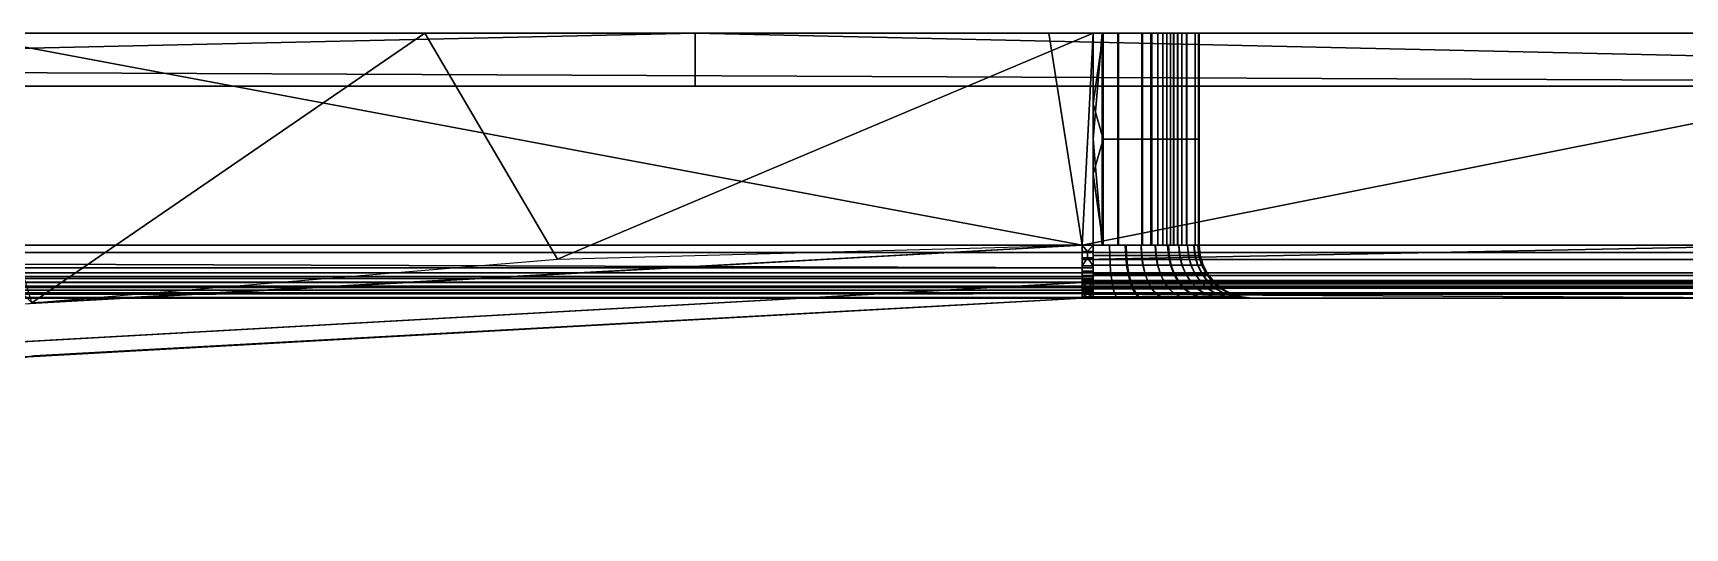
# Model space of a CAD drawing. Extents: x -114 to 116, y -24 to 0.
# Drawn here: x 85.08 to 100.65, y -4.67 to 0 of the extents above; entities that cross this region are included whole.
import ezdxf

# ---------------------------------------------------------------- set-up
doc = ezdxf.new("R2010")
doc.units = 0
doc.header["$MEASUREMENT"] = 0
doc.layers.add('IGES LEVEL 0', color=253, linetype='CONTINUOUS')

msp = doc.modelspace()

# ---------------------------------------------------------------- linework, layer by layer
at = {"layer": 'IGES LEVEL 0'}
for points in [[(69.152, -0.5, -11.19), (69.152, -0.5, -11.19), (69.064, 0, -11.278), (91.322, 0, -11.278)], [(91.322, 0, -11.278), (91.322, 0, -11.278), (91.322, -0.5, -11.19), (69.152, -0.5, -11.19)], [(85.065, -2.544, -0.403), (85.065, -2.544, -0.403), (88.773, 0, -0.403), (82.474, 0, -0.403)], [(88.773, 0, -0.403), (88.773, 0, -0.403), (85.065, -2.544, -0.403), (90.022, -2.135, -0.403)], [(90.022, -2.135, -0.403), (90.022, -2.135, -0.403), (95.072, 0, -0.403), (88.773, 0, -0.403)], [(113.491, -0.5, -11.19), (113.491, -0.5, -11.19), (91.322, 0, -11.278), (113.579, 0, -11.278)], [(91.322, 0, -11.278), (91.322, 0, -11.278), (113.491, -0.5, -11.19), (91.322, -0.5, -11.19)], [(-113.228, -2, 14.722), (-113.228, 0, 14.722), (115.372, 0, 14.722), (115.372, -2, 14.722)], [(-92.928, 0, 1.847), (95.072, 0, 1.847), (95.072, -2, 1.847), (-92.928, -2, 1.847)], [(1.072, 0, 4.222), (1.072, 0, 4.222), (113.491, -0.5, 4.31), (1.072, -0.5, 4.31)], [(1.072, 0, 4.222), (1.072, 0, 4.222), (113.579, 0, 4.222), (113.491, -0.5, 4.31)], [(113.491, -0.5, 12.634), (113.491, -0.5, 12.634), (113.579, 0, 12.722), (1.072, 0, 12.722)], [(1.072, 0, 12.722), (1.072, 0, 12.722), (1.072, -0.5, 12.634), (113.491, -0.5, 12.634)], [(91.322, 0, -2.778), (91.322, 0, -2.778), (69.064, 0, -2.778), (69.152, -0.5, -2.866)], [(91.322, 0, -2.778), (91.322, 0, -2.778), (69.152, -0.5, -2.866), (91.322, -0.5, -2.866)], [(77.272, 0, 14.722), (77.272, 0, 14.722), (73.871, 0, 12.722), (87.107, 0, 12.722)], [(82.538, 0, 1.847), (82.538, 0, 1.847), (87.107, 0, 4.222), (73.871, 0, 4.222)], [(80.193, 0, -11.278), (80.193, 0, -11.278), (76.525, 0, -13.278), (89.474, 0, -13.278)], [(87.107, 0, 12.722), (87.107, 0, 12.722), (89.972, 0, 14.722), (77.272, 0, 14.722)], [(89.474, 0, -13.278), (89.474, 0, -13.278), (91.322, 0, -11.278), (80.193, 0, -11.278)], [(84.573, 0, -0.403), (84.573, 0, -0.403), (80.193, 0, -2.778), (91.322, 0, -2.778)], [(87.107, 0, 4.222), (87.107, 0, 4.222), (82.538, 0, 1.847), (95.072, 0, 1.847)], [(94.971, -2, -13.278), (94.971, -2, -13.278), (84.295, 0, -13.278), (94.654, 0, -13.278)], [(84.295, 0, -13.278), (84.295, 0, -13.278), (94.971, -2, -13.278), (85.065, -2.544, -13.278)], [(91.322, 0, -2.778), (91.322, 0, -2.778), (95.072, 0, -0.403), (84.573, 0, -0.403)], [(89.972, 0, 14.722), (89.972, 0, 14.722), (87.107, 0, 12.722), (100.343, 0, 12.722)], [(95.072, 0, 1.847), (95.072, 0, 1.847), (100.343, 0, 4.222), (87.107, 0, 4.222)], [(91.322, 0, -11.278), (91.322, 0, -11.278), (89.474, 0, -13.278), (102.423, 0, -13.278)], [(100.343, 0, 12.722), (100.343, 0, 12.722), (102.672, 0, 14.722), (89.972, 0, 14.722)], [(95.072, 0, -0.403), (95.072, 0, -0.403), (90.022, -2.135, -0.403), (94.971, -2, -0.403)], [(102.423, 0, -13.278), (102.423, 0, -13.278), (102.45, 0, -11.278), (91.322, 0, -11.278)], [(95.072, 0, -0.403), (95.072, 0, -0.403), (91.322, 0, -2.778), (102.45, 0, -2.778)], [(91.322, 0, -2.778), (91.322, 0, -2.778), (91.322, -0.5, -2.866), (113.491, -0.5, -2.866)], [(113.491, -0.5, -2.866), (113.491, -0.5, -2.866), (113.579, 0, -2.778), (91.322, 0, -2.778)], [(94.971, -2, -13.278), (94.971, -2, -13.278), (94.654, 0, -13.278), (105.013, 0, -13.278)], [(94.971, -2, -0.403), (94.971, -2, -0.403), (95.072, -2, -0.403), (95.072, 0, -0.403)], [(105.013, 0, -13.278), (105.013, 0, -13.278), (105.171, -2, -13.278), (94.971, -2, -13.278)], [(113.579, 0, -2.778), (113.579, 0, -2.778), (96.072, 0, 0.597), (95.072, 0, -0.403)], [(113.579, 0, 4.222), (113.579, 0, 4.222), (95.072, 0, 1.847), (96.072, 0, 0.847)], [(95.072, 0, 1.847), (95.072, 0, 1.847), (113.579, 0, 4.222), (100.343, 0, 4.222)], [(95.072, 0, -0.403), (95.072, 0, -0.403), (102.45, 0, -2.778), (113.579, 0, -2.778)], [(95.158, 0, -0.4), (95.158, 0, -0.4), (95.072, 0, -0.403), (95.072, -1, -0.403)], [(95.072, -1, -0.403), (95.072, -1, -0.403), (95.158, -2, -0.4), (95.158, 0, -0.4)], [(95.169, 0, 1.842), (95.169, 0, 1.842), (95.072, -0.667, 1.847), (95.072, 0, 1.847)], [(95.072, -0.667, 1.847), (95.072, -0.667, 1.847), (95.169, 0, 1.842), (95.169, -1, 1.842)], [(95.158, 0, -0.4), (95.158, -2, -0.4), (95.313, -2, -0.374), (95.313, 0, -0.374)], [(95.307, 0, 1.819), (95.307, -1, 1.819), (95.169, -1, 1.842), (95.169, 0, 1.842)], [(95.537, 0, 1.732), (95.537, -1, 1.732), (95.307, -1, 1.819), (95.307, 0, 1.819)], [(95.313, 0, -0.374), (95.313, -2, -0.374), (95.533, -2, -0.291), (95.533, 0, -0.291)], [(95.533, 0, -0.291), (95.533, -2, -0.291), (95.618, -2, -0.241), (95.618, 0, -0.241)], [(95.625, 0, 1.68), (95.625, -1, 1.68), (95.537, -1, 1.732), (95.537, 0, 1.732)], [(95.618, 0, -0.241), (95.618, -2, -0.241), (95.684, -2, -0.194), (95.684, 0, -0.194)], [(95.684, 0, 1.637), (95.684, -1, 1.637), (95.625, -1, 1.68), (95.625, 0, 1.68)], [(95.684, 0, -0.194), (95.684, -2, -0.194), (95.729, -2, -0.157), (95.729, 0, -0.157)], [(95.731, 0, 1.599), (95.731, -1, 1.599), (95.684, -1, 1.637), (95.684, 0, 1.637)], [(95.729, 0, -0.157), (95.729, -2, -0.157), (95.769, -2, -0.12), (95.769, 0, -0.12)], [(95.768, 0, 1.564), (95.768, -1, 1.564), (95.731, -1, 1.599), (95.731, 0, 1.599)], [(95.802, 0, 1.529), (95.802, -1, 1.529), (95.768, -1, 1.564), (95.768, 0, 1.564)], [(95.769, 0, -0.12), (95.769, -2, -0.12), (95.801, -2, -0.088), (95.801, 0, -0.088)], [(95.801, 0, -0.088), (95.801, -2, -0.088), (95.832, -2, -0.053), (95.832, 0, -0.053)], [(95.834, 0, 1.494), (95.834, -1, 1.494), (95.802, -1, 1.529), (95.802, 0, 1.529)], [(95.832, 0, -0.053), (95.832, -2, -0.053), (95.867, -2, -0.009), (95.867, 0, -0.009)], [(95.87, 0, 1.449), (95.87, -1, 1.449), (95.834, -1, 1.494), (95.834, 0, 1.494)], [(95.867, 0, -0.009), (95.867, -2, -0.009), (95.908, -2, 0.048), (95.908, 0, 0.048)], [(95.91, 0, 1.392), (95.91, -1, 1.392), (95.87, -1, 1.449), (95.87, 0, 1.449)], [(95.908, 0, 0.048), (95.908, -2, 0.048), (95.954, -2, 0.125), (95.954, 0, 0.125)], [(95.957, 0, 1.311), (95.957, -1, 1.311), (95.91, -1, 1.392), (95.91, 0, 1.392)], [(95.954, 0, 0.125), (95.954, -2, 0.125), (96.035, -2, 0.329), (96.035, 0, 0.329)], [(96.036, 0, 1.11), (96.036, -1, 1.11), (95.957, -1, 1.311), (95.957, 0, 1.311)], [(96.035, 0, 0.329), (96.035, -2, 0.329), (96.067, -2, 0.5), (96.067, 0, 0.5)], [(96.067, 0, 0.938), (96.067, -1, 0.938), (96.036, -1, 1.11), (96.036, 0, 1.11)], [(96.067, 0, 0.5), (96.067, 0, 0.5), (96.072, -1, 0.597), (96.072, 0, 0.597)], [(96.072, -1, 0.597), (96.072, -1, 0.597), (96.067, 0, 0.5), (96.067, -2, 0.5)], [(96.067, 0, 0.938), (96.067, 0, 0.938), (96.072, 0, 0.847), (96.072, -0.667, 0.847)], [(96.072, -0.667, 0.847), (96.072, -0.667, 0.847), (96.067, -1, 0.938), (96.067, 0, 0.938)], [(113.579, 0, 4.222), (113.579, 0, 4.222), (96.072, 0, 0.847), (96.072, 0, 0.597)], [(113.579, 0, 4.222), (113.579, 0, 4.222), (96.072, 0, 0.597), (113.579, 0, -2.778)], [(96.072, -2, 0.847), (96.072, 0, 0.847), (96.072, 0, 0.597), (96.072, -2, 0.597)], [(116.072, 0, 14.022), (116.072, 0, 14.022), (100.343, 0, 12.722), (113.579, 0, 12.722)], [(116.072, 0, 14.022), (116.072, 0, 14.022), (102.672, 0, 14.722), (100.343, 0, 12.722)], [(57.528, -0.5, 8.472), (57.528, -0.5, 8.472), (113.984, -0.5, 12.141), (113.984, -0.5, 4.802)], [(113.984, -0.5, 12.141), (113.984, -0.5, 12.141), (57.528, -0.5, 8.472), (57.528, -0.5, 10.553)], [(113.984, -0.5, 4.802), (113.984, -0.5, 4.802), (57.528, -0.5, 6.391), (57.528, -0.5, 8.472)], [(57.528, -0.5, 10.553), (57.528, -0.5, 10.553), (76.018, -0.5, 12.634), (113.984, -0.5, 12.141)], [(113.984, -0.5, 4.802), (113.984, -0.5, 4.802), (76.018, -0.5, 4.31), (57.528, -0.5, 6.391)], [(76.018, -0.5, 12.634), (76.018, -0.5, 12.634), (113.84, -0.5, 12.49), (113.984, -0.5, 12.141)], [(76.018, -0.5, 12.634), (76.018, -0.5, 12.634), (113.491, -0.5, 12.634), (113.84, -0.5, 12.49)], [(113.984, -0.5, 4.802), (113.984, -0.5, 4.802), (113.491, -0.5, 4.31), (76.018, -0.5, 4.31)], [(79.991, -0.5, -4.947), (91.322, -0.5, -4.947), (91.322, -0.5, -7.028), (79.991, -0.5, -7.028)], [(79.991, -0.5, -7.028), (91.322, -0.5, -7.028), (91.322, -0.5, -9.109), (79.991, -0.5, -9.109)], [(83.932, -0.5, -2.866), (83.932, -0.5, -2.866), (91.322, -0.5, -4.947), (79.991, -0.5, -4.947)], [(83.932, -0.5, -11.19), (83.932, -0.5, -11.19), (79.991, -0.5, -9.109), (91.322, -0.5, -9.109)], [(91.322, -0.5, -9.109), (91.322, -0.5, -9.109), (91.322, -0.5, -11.19), (83.932, -0.5, -11.19)], [(91.322, -0.5, -4.947), (91.322, -0.5, -4.947), (83.932, -0.5, -2.866), (91.322, -0.5, -2.866)], [(91.322, -0.5, -4.947), (102.653, -0.5, -4.947), (102.653, -0.5, -7.028), (91.322, -0.5, -7.028)], [(91.322, -0.5, -7.028), (102.653, -0.5, -7.028), (102.653, -0.5, -9.109), (91.322, -0.5, -9.109)], [(91.322, -0.5, -9.109), (91.322, -0.5, -9.109), (98.711, -0.5, -11.19), (91.322, -0.5, -11.19)], [(91.322, -0.5, -4.947), (91.322, -0.5, -4.947), (91.322, -0.5, -2.866), (98.711, -0.5, -2.866)], [(98.711, -0.5, -2.866), (98.711, -0.5, -2.866), (102.653, -0.5, -4.947), (91.322, -0.5, -4.947)], [(98.711, -0.5, -11.19), (98.711, -0.5, -11.19), (91.322, -0.5, -9.109), (102.653, -0.5, -9.109)], [(102.653, -0.5, -9.109), (102.653, -0.5, -9.109), (106.101, -0.5, -11.19), (98.711, -0.5, -11.19)], [(102.653, -0.5, -4.947), (102.653, -0.5, -4.947), (98.711, -0.5, -2.866), (106.101, -0.5, -2.866)], [(95.169, -1, 1.842), (95.169, -1, 1.842), (95.072, -1.333, 1.847), (95.072, -0.667, 1.847)], [(96.067, -1, 0.938), (96.067, -1, 0.938), (96.072, -0.667, 0.847), (96.072, -1.333, 0.847)], [(95.158, -2, -0.4), (95.158, -2, -0.4), (95.072, -1, -0.403), (95.072, -2, -0.403)], [(95.072, -1.333, 1.847), (95.072, -1.333, 1.847), (95.169, -1, 1.842), (95.169, -2, 1.842)], [(95.307, -1, 1.819), (95.307, -2, 1.819), (95.169, -2, 1.842), (95.169, -1, 1.842)], [(95.537, -1, 1.732), (95.537, -2, 1.732), (95.307, -2, 1.819), (95.307, -1, 1.819)], [(95.625, -1, 1.68), (95.625, -2, 1.68), (95.537, -2, 1.732), (95.537, -1, 1.732)], [(95.684, -1, 1.637), (95.684, -2, 1.637), (95.625, -2, 1.68), (95.625, -1, 1.68)], [(95.731, -1, 1.599), (95.731, -2, 1.599), (95.684, -2, 1.637), (95.684, -1, 1.637)], [(95.768, -1, 1.564), (95.768, -2, 1.564), (95.731, -2, 1.599), (95.731, -1, 1.599)], [(95.802, -1, 1.529), (95.802, -2, 1.529), (95.768, -2, 1.564), (95.768, -1, 1.564)], [(95.834, -1, 1.494), (95.834, -2, 1.494), (95.802, -2, 1.529), (95.802, -1, 1.529)], [(95.87, -1, 1.449), (95.87, -2, 1.449), (95.834, -2, 1.494), (95.834, -1, 1.494)], [(95.91, -1, 1.392), (95.91, -2, 1.392), (95.87, -2, 1.449), (95.87, -1, 1.449)], [(95.957, -1, 1.311), (95.957, -2, 1.311), (95.91, -2, 1.392), (95.91, -1, 1.392)], [(96.036, -1, 1.11), (96.036, -2, 1.11), (95.957, -2, 1.311), (95.957, -1, 1.311)], [(96.067, -1, 0.938), (96.067, -2, 0.938), (96.036, -2, 1.11), (96.036, -1, 1.11)], [(96.067, -2, 0.5), (96.067, -2, 0.5), (96.072, -2, 0.597), (96.072, -1, 0.597)], [(96.072, -1.333, 0.847), (96.072, -1.333, 0.847), (96.067, -2, 0.938), (96.067, -1, 0.938)], [(95.169, -2, 1.842), (95.169, -2, 1.842), (95.072, -2, 1.847), (95.072, -1.333, 1.847)], [(96.067, -2, 0.938), (96.067, -2, 0.938), (96.072, -1.333, 0.847), (96.072, -2, 0.847)], [(-113.228, -2, 14.722), (115.372, -2, 14.722), (115.372, -2.071, 14.717), (-113.228, -2.071, 14.717)], [(32.405, -2, 1.847), (32.405, -2, 1.847), (1.072, -2.216, 1.896), (95.072, -2.216, 1.896)], [(95.072, -2.216, 1.896), (95.072, -2.216, 1.896), (95.072, -2, 1.847), (32.405, -2, 1.847)], [(84.921, -2.56, -0.403), (84.96, -2.913, -0.552), (94.971, -2.355, -0.552), (94.971, -2, -0.403)], [(94.971, -2, -13.278), (94.971, -2.355, -13.13), (84.973, -2.912, -13.13), (84.933, -2.558, -13.278)], [(94.971, -2.136, -13.259), (94.971, -2.136, -13.259), (101.771, -2, -13.278), (94.971, -2, -13.278)], [(101.771, -2, -13.278), (101.771, -2, -13.278), (94.971, -2.136, -13.259), (105.109, -2.136, -13.259)], [(95.021, -2.06, -0.407), (95.021, -2.06, -0.407), (94.971, -2, -0.403), (95.072, -2, -0.403)], [(95.021, -2.06, -0.407), (95.021, -2.06, -0.407), (94.971, -2.06, -0.407), (94.971, -2, -0.403)], [(95.021, -2.06, -0.407), (95.021, -2.06, -0.407), (95.072, -2, -0.403), (95.072, -2.06, -0.407)], [(95.072, -2.1, 1.857), (95.072, -2, 1.847), (95.228, -2, 1.834), (95.23, -2.1, 1.844)], [(95.23, -2.1, -0.401), (95.228, -2, -0.391), (95.072, -2, -0.403), (95.072, -2.1, -0.413)], [(95.23, -2.1, 1.844), (95.228, -2, 1.834), (95.376, -2, 1.799), (95.38, -2.1, 1.809)], [(95.388, -2.1, -0.363), (95.385, -2, -0.353), (95.228, -2, -0.391), (95.23, -2.1, -0.401)], [(95.38, -2.1, 1.809), (95.376, -2, 1.799), (95.527, -2, 1.737), (95.532, -2.1, 1.746)], [(95.53, -2.1, -0.303), (95.526, -2, -0.294), (95.385, -2, -0.353), (95.388, -2.1, -0.363)], [(95.666, -2.1, -0.22), (95.66, -2, -0.212), (95.526, -2, -0.294), (95.53, -2.1, -0.303)], [(95.532, -2.1, 1.746), (95.527, -2, 1.737), (95.659, -2, 1.656), (95.665, -2.1, 1.664)], [(95.665, -2.1, 1.664), (95.659, -2, 1.656), (95.775, -2, 1.557), (95.782, -2.1, 1.565)], [(95.79, -2.1, -0.114), (95.782, -2, -0.107), (95.66, -2, -0.212), (95.666, -2.1, -0.22)], [(95.782, -2.1, 1.565), (95.775, -2, 1.557), (95.88, -2, 1.435), (95.888, -2.1, 1.441)], [(95.889, -2.1, 0.003), (95.881, -2, 0.009), (95.782, -2, -0.107), (95.79, -2.1, -0.114)], [(95.888, -2.1, 1.441), (95.88, -2, 1.435), (95.963, -2, 1.301), (95.972, -2.1, 1.305)], [(95.971, -2.1, 0.136), (95.962, -2, 0.141), (95.881, -2, 0.009), (95.889, -2.1, 0.003)], [(96.034, -2.1, 0.289), (96.024, -2, 0.292), (95.962, -2, 0.141), (95.971, -2.1, 0.136)], [(95.972, -2.1, 1.305), (95.963, -2, 1.301), (96.021, -2, 1.16), (96.031, -2.1, 1.163)], [(96.031, -2.1, 1.163), (96.021, -2, 1.16), (96.059, -2, 1.003), (96.069, -2.1, 1.005)], [(96.069, -2.1, 0.439), (96.059, -2, 0.44), (96.024, -2, 0.292), (96.034, -2.1, 0.289)], [(96.069, -2.1, 1.005), (96.059, -2, 1.003), (96.072, -2, 0.847), (96.082, -2.1, 0.847)], [(96.082, -2.1, 0.597), (96.072, -2, 0.597), (96.059, -2, 0.44), (96.069, -2.1, 0.439)], [(96.077, -2.072, 0.847), (96.077, -2.072, 0.847), (96.072, -2, 0.722), (96.072, -2, 0.847)], [(96.077, -2.072, 0.721), (96.077, -2.072, 0.721), (96.072, -2, 0.597), (96.072, -2, 0.722)], [(96.077, -2.072, 0.721), (96.077, -2.072, 0.721), (96.077, -2.072, 0.597), (96.072, -2, 0.597)], [(96.072, -2, 0.722), (96.072, -2, 0.722), (96.077, -2.072, 0.847), (96.077, -2.072, 0.721)], [(-113.228, -2.071, 14.717), (115.372, -2.071, 14.717), (115.372, -2.263, 14.647), (-113.228, -2.263, 14.647)], [(95.021, -2.12, -0.418), (94.971, -2.12, -0.418), (94.971, -2.06, -0.407), (95.021, -2.06, -0.407)], [(94.971, -2.197, -0.444), (94.971, -2.197, -0.444), (94.971, -2.12, -0.418), (95.021, -2.12, -0.418)], [(95.021, -2.12, -0.418), (95.021, -2.12, -0.418), (95.072, -2.197, -0.444), (94.971, -2.197, -0.444)], [(105.109, -2.136, -13.259), (94.971, -2.136, -13.259), (94.971, -2.287, -13.188), (105.109, -2.287, -13.188)], [(95.072, -2.12, -0.418), (95.021, -2.12, -0.418), (95.021, -2.06, -0.407), (95.072, -2.06, -0.407)], [(95.021, -2.12, -0.418), (95.021, -2.12, -0.418), (95.072, -2.12, -0.418), (95.072, -2.197, -0.444)], [(95.072, -2.189, 1.884), (95.072, -2.1, 1.857), (95.23, -2.1, 1.844), (95.234, -2.189, 1.871)], [(95.234, -2.189, -0.428), (95.23, -2.1, -0.401), (95.072, -2.1, -0.413), (95.072, -2.189, -0.44)], [(95.234, -2.189, 1.871), (95.23, -2.1, 1.844), (95.38, -2.1, 1.809), (95.388, -2.189, 1.834)], [(95.397, -2.189, -0.388), (95.388, -2.1, -0.363), (95.23, -2.1, -0.401), (95.234, -2.189, -0.428)], [(95.388, -2.189, 1.834), (95.38, -2.1, 1.809), (95.532, -2.1, 1.746), (95.544, -2.189, 1.77)], [(95.542, -2.189, -0.327), (95.53, -2.1, -0.303), (95.388, -2.1, -0.363), (95.397, -2.189, -0.388)], [(95.682, -2.189, -0.242), (95.666, -2.1, -0.22), (95.53, -2.1, -0.303), (95.542, -2.189, -0.327)], [(95.544, -2.189, 1.77), (95.532, -2.1, 1.746), (95.665, -2.1, 1.664), (95.681, -2.189, 1.686)], [(95.681, -2.189, 1.686), (95.665, -2.1, 1.664), (95.782, -2.1, 1.565), (95.801, -2.189, 1.584)], [(95.809, -2.189, -0.133), (95.79, -2.1, -0.114), (95.666, -2.1, -0.22), (95.682, -2.189, -0.242)], [(95.801, -2.189, 1.584), (95.782, -2.1, 1.565), (95.888, -2.1, 1.441), (95.91, -2.189, 1.457)], [(95.911, -2.189, -0.013), (95.889, -2.1, 0.003), (95.79, -2.1, -0.114), (95.809, -2.189, -0.133)], [(95.91, -2.189, 1.457), (95.888, -2.1, 1.441), (95.972, -2.1, 1.305), (95.996, -2.189, 1.317)], [(95.995, -2.189, 0.124), (95.971, -2.1, 0.136), (95.889, -2.1, 0.003), (95.911, -2.189, -0.013)], [(96.059, -2.189, 0.281), (96.034, -2.1, 0.289), (95.971, -2.1, 0.136), (95.995, -2.189, 0.124)], [(95.996, -2.189, 1.317), (95.972, -2.1, 1.305), (96.031, -2.1, 1.163), (96.057, -2.189, 1.172)], [(96.057, -2.189, 1.172), (96.031, -2.1, 1.163), (96.069, -2.1, 1.005), (96.096, -2.189, 1.009)], [(96.096, -2.189, 0.434), (96.069, -2.1, 0.439), (96.034, -2.1, 0.289), (96.059, -2.189, 0.281)], [(96.096, -2.189, 1.009), (96.069, -2.1, 1.005), (96.082, -2.1, 0.847), (96.109, -2.189, 0.847)], [(96.109, -2.189, 0.597), (96.082, -2.1, 0.597), (96.069, -2.1, 0.439), (96.096, -2.189, 0.434)], [(96.096, -2.154, 0.721), (96.096, -2.154, 0.597), (96.077, -2.072, 0.597), (96.077, -2.072, 0.721)], [(96.096, -2.154, 0.847), (96.096, -2.154, 0.721), (96.077, -2.072, 0.721), (96.077, -2.072, 0.847)], [(96.119, -2.212, 0.721), (96.119, -2.212, 0.597), (96.096, -2.154, 0.597), (96.096, -2.154, 0.721)], [(96.119, -2.212, 0.847), (96.119, -2.212, 0.721), (96.096, -2.154, 0.721), (96.096, -2.154, 0.847)], [(-113.228, -2.263, 14.647), (115.372, -2.263, 14.647), (115.372, -2.352, 14.576), (-113.228, -2.352, 14.576)], [(1.072, -2.297, 1.944), (95.072, -2.297, 1.944), (95.072, -2.216, 1.896), (1.072, -2.216, 1.896)], [(1.072, -2.317, 1.96), (95.072, -2.317, 1.96), (95.072, -2.297, 1.944), (1.072, -2.297, 1.944)], [(1.072, -2.355, 1.994), (95.072, -2.355, 1.994), (95.072, -2.317, 1.96), (1.072, -2.317, 1.96)], [(95.072, -2.248, -0.469), (94.971, -2.248, -0.469), (94.971, -2.197, -0.444), (95.072, -2.197, -0.444)], [(95.072, -2.29, -0.496), (94.971, -2.29, -0.496), (94.971, -2.248, -0.469), (95.072, -2.248, -0.469)], [(105.109, -2.287, -13.188), (94.971, -2.287, -13.188), (94.971, -2.334, -13.15), (105.109, -2.334, -13.15)], [(95.072, -2.322, -0.521), (94.971, -2.322, -0.521), (94.971, -2.29, -0.496), (95.072, -2.29, -0.496)], [(95.072, -2.348, -0.545), (94.971, -2.348, -0.545), (94.971, -2.322, -0.521), (95.072, -2.322, -0.521)], [(105.109, -2.334, -13.15), (94.971, -2.334, -13.15), (94.971, -2.366, -13.119), (105.109, -2.366, -13.119)], [(95.072, -2.275, 1.929), (95.072, -2.189, 1.884), (95.234, -2.189, 1.871), (95.241, -2.275, 1.916)], [(95.241, -2.275, -0.472), (95.234, -2.189, -0.428), (95.072, -2.189, -0.44), (95.072, -2.275, -0.486)], [(95.072, -2.352, 1.991), (95.072, -2.275, 1.929), (95.241, -2.275, 1.916), (95.251, -2.352, 1.977)], [(95.251, -2.352, -0.534), (95.241, -2.275, -0.472), (95.072, -2.275, -0.486), (95.072, -2.352, -0.548)], [(95.241, -2.275, 1.916), (95.234, -2.189, 1.871), (95.388, -2.189, 1.834), (95.402, -2.275, 1.878)], [(95.411, -2.275, -0.431), (95.397, -2.189, -0.388), (95.234, -2.189, -0.428), (95.241, -2.275, -0.472)], [(95.251, -2.352, 1.977), (95.241, -2.275, 1.916), (95.402, -2.275, 1.878), (95.421, -2.352, 1.937)], [(95.43, -2.352, -0.49), (95.411, -2.275, -0.431), (95.241, -2.275, -0.472), (95.251, -2.352, -0.534)], [(95.402, -2.275, 1.878), (95.388, -2.189, 1.834), (95.544, -2.189, 1.77), (95.565, -2.275, 1.81)], [(95.563, -2.275, -0.368), (95.542, -2.189, -0.327), (95.397, -2.189, -0.388), (95.411, -2.275, -0.431)], [(95.421, -2.352, 1.937), (95.402, -2.275, 1.878), (95.565, -2.275, 1.81), (95.593, -2.352, 1.866)], [(95.591, -2.352, -0.423), (95.563, -2.275, -0.368), (95.411, -2.275, -0.431), (95.43, -2.352, -0.49)], [(95.709, -2.275, -0.278), (95.682, -2.189, -0.242), (95.542, -2.189, -0.327), (95.563, -2.275, -0.368)], [(95.565, -2.275, 1.81), (95.544, -2.189, 1.77), (95.681, -2.189, 1.686), (95.708, -2.275, 1.722)], [(95.746, -2.352, -0.329), (95.709, -2.275, -0.278), (95.563, -2.275, -0.368), (95.591, -2.352, -0.423)], [(95.593, -2.352, 1.866), (95.565, -2.275, 1.81), (95.708, -2.275, 1.722), (95.744, -2.352, 1.773)], [(95.708, -2.275, 1.722), (95.681, -2.189, 1.686), (95.801, -2.189, 1.584), (95.833, -2.275, 1.616)], [(95.841, -2.275, -0.165), (95.809, -2.189, -0.133), (95.682, -2.189, -0.242), (95.709, -2.275, -0.278)], [(95.744, -2.352, 1.773), (95.708, -2.275, 1.722), (95.833, -2.275, 1.616), (95.877, -2.352, 1.66)], [(95.885, -2.352, -0.209), (95.841, -2.275, -0.165), (95.709, -2.275, -0.278), (95.746, -2.352, -0.329)], [(95.833, -2.275, 1.616), (95.801, -2.189, 1.584), (95.91, -2.189, 1.457), (95.947, -2.275, 1.484)], [(95.947, -2.275, -0.039), (95.911, -2.189, -0.013), (95.809, -2.189, -0.133), (95.841, -2.275, -0.165)], [(95.877, -2.352, 1.66), (95.833, -2.275, 1.616), (95.947, -2.275, 1.484), (95.997, -2.352, 1.521)], [(95.998, -2.352, -0.076), (95.947, -2.275, -0.039), (95.841, -2.275, -0.165), (95.885, -2.352, -0.209)], [(95.947, -2.275, 1.484), (95.91, -2.189, 1.457), (95.996, -2.189, 1.317), (96.036, -2.275, 1.338)], [(96.035, -2.275, 0.103), (95.995, -2.189, 0.124), (95.911, -2.189, -0.013), (95.947, -2.275, -0.039)], [(95.997, -2.352, 1.521), (95.947, -2.275, 1.484), (96.036, -2.275, 1.338), (96.092, -2.352, 1.366)], [(96.091, -2.352, 0.075), (96.035, -2.275, 0.103), (95.947, -2.275, -0.039), (95.998, -2.352, -0.076)], [(96.103, -2.275, 0.267), (96.059, -2.189, 0.281), (95.995, -2.189, 0.124), (96.035, -2.275, 0.103)], [(96.036, -2.275, 1.338), (95.996, -2.189, 1.317), (96.057, -2.189, 1.172), (96.1, -2.275, 1.186)], [(96.162, -2.352, 0.248), (96.103, -2.275, 0.267), (96.035, -2.275, 0.103), (96.091, -2.352, 0.075)], [(96.092, -2.352, 1.366), (96.036, -2.275, 1.338), (96.1, -2.275, 1.186), (96.159, -2.352, 1.205)], [(96.1, -2.275, 1.186), (96.057, -2.189, 1.172), (96.096, -2.189, 1.009), (96.141, -2.275, 1.016)], [(96.141, -2.275, 0.427), (96.096, -2.189, 0.434), (96.059, -2.189, 0.281), (96.103, -2.275, 0.267)], [(96.141, -2.275, 1.016), (96.096, -2.189, 1.009), (96.109, -2.189, 0.847), (96.154, -2.275, 0.847)], [(96.154, -2.275, 0.597), (96.109, -2.189, 0.597), (96.096, -2.189, 0.434), (96.141, -2.275, 0.427)], [(96.159, -2.352, 1.205), (96.1, -2.275, 1.186), (96.141, -2.275, 1.016), (96.202, -2.352, 1.026)], [(96.202, -2.352, 0.418), (96.141, -2.275, 0.427), (96.103, -2.275, 0.267), (96.162, -2.352, 0.248)], [(96.141, -2.254, 0.721), (96.141, -2.254, 0.597), (96.119, -2.212, 0.597), (96.119, -2.212, 0.721)], [(96.141, -2.254, 0.847), (96.141, -2.254, 0.721), (96.119, -2.212, 0.721), (96.119, -2.212, 0.847)], [(96.162, -2.287, 0.721), (96.162, -2.287, 0.597), (96.141, -2.254, 0.597), (96.141, -2.254, 0.721)], [(96.162, -2.287, 0.847), (96.162, -2.287, 0.721), (96.141, -2.254, 0.721), (96.141, -2.254, 0.847)], [(96.202, -2.352, 1.026), (96.141, -2.275, 1.016), (96.154, -2.275, 0.847), (96.216, -2.352, 0.847)], [(96.216, -2.352, 0.597), (96.154, -2.275, 0.597), (96.141, -2.275, 0.427), (96.202, -2.352, 0.418)], [(96.182, -2.313, 0.721), (96.182, -2.313, 0.597), (96.162, -2.287, 0.597), (96.162, -2.287, 0.721)], [(96.182, -2.313, 0.847), (96.182, -2.313, 0.721), (96.162, -2.287, 0.721), (96.162, -2.287, 0.847)], [(96.2, -2.334, 0.721), (96.2, -2.334, 0.597), (96.182, -2.313, 0.597), (96.182, -2.313, 0.721)], [(96.2, -2.334, 0.847), (96.2, -2.334, 0.721), (96.182, -2.313, 0.721), (96.182, -2.313, 0.847)], [(96.217, -2.353, 0.721), (96.217, -2.353, 0.597), (96.2, -2.334, 0.597), (96.2, -2.334, 0.721)], [(96.217, -2.353, 0.847), (96.217, -2.353, 0.721), (96.2, -2.334, 0.721), (96.2, -2.334, 0.847)], [(-113.228, -2.352, 14.576), (115.372, -2.352, 14.576), (115.372, -2.387, 14.539), (-113.228, -2.387, 14.539)], [(-113.228, -2.387, 14.539), (115.372, -2.387, 14.539), (115.372, -2.402, 14.519), (-113.228, -2.402, 14.519)], [(-113.228, -2.402, 14.519), (115.372, -2.402, 14.519), (115.372, -2.451, 14.437), (-113.228, -2.451, 14.437)], [(1.072, -2.5, 14.222), (1.072, -2.5, 14.222), (-113.228, -2.451, 14.437), (115.372, -2.451, 14.437)], [(1.072, -2.425, 2.084), (95.072, -2.425, 2.084), (95.072, -2.355, 1.994), (1.072, -2.355, 1.994)], [(1.072, -2.495, 2.276), (95.072, -2.495, 2.276), (95.072, -2.425, 2.084), (1.072, -2.425, 2.084)], [(115.372, -2.451, 14.437), (115.372, -2.451, 14.437), (115.372, -2.5, 14.222), (1.072, -2.5, 14.222)], [(84.96, -2.913, -0.552), (84.976, -3.057, -0.903), (94.971, -2.5, -0.903), (94.971, -2.355, -0.552)], [(94.971, -2.355, -13.13), (94.971, -2.5, -12.778), (84.989, -3.055, -12.778), (84.973, -2.912, -13.13)], [(95.021, -2.411, -0.618), (95.021, -2.411, -0.618), (94.971, -2.411, -0.618), (94.971, -2.348, -0.545)], [(95.021, -2.411, -0.618), (95.021, -2.411, -0.618), (94.971, -2.348, -0.545), (95.072, -2.348, -0.545)], [(105.109, -2.366, -13.119), (94.971, -2.366, -13.119), (94.971, -2.406, -13.07), (105.109, -2.406, -13.07)], [(105.109, -2.406, -13.07), (94.971, -2.406, -13.07), (94.971, -2.465, -12.961), (105.109, -2.465, -12.961)], [(95.021, -2.44, -0.666), (94.971, -2.44, -0.666), (94.971, -2.411, -0.618), (95.021, -2.411, -0.618)], [(95.021, -2.464, -0.718), (94.971, -2.464, -0.718), (94.971, -2.44, -0.666), (95.021, -2.44, -0.666)], [(94.971, -2.488, -0.793), (94.971, -2.488, -0.793), (94.971, -2.464, -0.718), (95.021, -2.464, -0.718)], [(95.021, -2.464, -0.718), (95.021, -2.464, -0.718), (95.072, -2.488, -0.793), (94.971, -2.488, -0.793)], [(94.971, -2.465, -12.961), (94.971, -2.465, -12.961), (94.971, -2.5, -12.778), (101.771, -2.5, -12.778)], [(101.771, -2.5, -12.778), (101.771, -2.5, -12.778), (105.109, -2.465, -12.961), (94.971, -2.465, -12.961)], [(95.072, -2.497, -0.849), (94.971, -2.497, -0.849), (94.971, -2.488, -0.793), (95.072, -2.488, -0.793)], [(95.072, -2.348, -0.545), (95.072, -2.348, -0.545), (95.072, -2.411, -0.618), (95.021, -2.411, -0.618)], [(95.072, -2.44, -0.666), (95.021, -2.44, -0.666), (95.021, -2.411, -0.618), (95.072, -2.411, -0.618)], [(95.072, -2.464, -0.718), (95.021, -2.464, -0.718), (95.021, -2.44, -0.666), (95.072, -2.44, -0.666)], [(95.021, -2.464, -0.718), (95.021, -2.464, -0.718), (95.072, -2.464, -0.718), (95.072, -2.488, -0.793)], [(95.072, -2.414, 2.066), (95.072, -2.352, 1.991), (95.251, -2.352, 1.977), (95.262, -2.414, 2.051)], [(95.263, -2.414, -0.608), (95.251, -2.352, -0.534), (95.072, -2.352, -0.548), (95.072, -2.414, -0.623)], [(95.072, -2.461, 2.153), (95.072, -2.414, 2.066), (95.262, -2.414, 2.051), (95.276, -2.461, 2.137)], [(95.276, -2.461, -0.693), (95.263, -2.414, -0.608), (95.072, -2.414, -0.623), (95.072, -2.461, -0.709)], [(95.072, -2.49, 2.248), (95.072, -2.461, 2.153), (95.276, -2.461, 2.137), (95.291, -2.49, 2.231)], [(95.291, -2.49, -0.788), (95.276, -2.461, -0.693), (95.072, -2.461, -0.709), (95.072, -2.49, -0.805)], [(95.072, -2.5, 2.347), (95.072, -2.49, 2.248), (95.291, -2.49, 2.231), (95.306, -2.5, 2.328)], [(95.307, -2.5, -0.885), (95.291, -2.49, -0.788), (95.072, -2.49, -0.805), (95.072, -2.5, -0.903)], [(95.262, -2.414, 2.051), (95.251, -2.352, 1.977), (95.421, -2.352, 1.937), (95.443, -2.414, 2.008)], [(95.454, -2.414, -0.561), (95.43, -2.352, -0.49), (95.251, -2.352, -0.534), (95.263, -2.414, -0.608)], [(95.276, -2.461, 2.137), (95.262, -2.414, 2.051), (95.443, -2.414, 2.008), (95.47, -2.461, 2.091)], [(95.481, -2.461, -0.644), (95.454, -2.414, -0.561), (95.263, -2.414, -0.608), (95.276, -2.461, -0.693)], [(95.291, -2.49, 2.231), (95.276, -2.461, 2.137), (95.47, -2.461, 2.091), (95.499, -2.49, 2.182)], [(95.511, -2.49, -0.734), (95.481, -2.461, -0.644), (95.276, -2.461, -0.693), (95.291, -2.49, -0.788)], [(95.306, -2.5, 2.328), (95.291, -2.49, 2.231), (95.499, -2.49, 2.182), (95.529, -2.5, 2.275)], [(95.542, -2.5, -0.828), (95.511, -2.49, -0.734), (95.291, -2.49, -0.788), (95.307, -2.5, -0.885)], [(95.443, -2.414, 2.008), (95.421, -2.352, 1.937), (95.593, -2.352, 1.866), (95.627, -2.414, 1.932)], [(95.625, -2.414, -0.49), (95.591, -2.352, -0.423), (95.43, -2.352, -0.49), (95.454, -2.414, -0.561)], [(95.47, -2.461, 2.091), (95.443, -2.414, 2.008), (95.627, -2.414, 1.932), (95.667, -2.461, 2.009)], [(95.665, -2.461, -0.567), (95.625, -2.414, -0.49), (95.454, -2.414, -0.561), (95.481, -2.461, -0.644)], [(95.499, -2.49, 2.182), (95.47, -2.461, 2.091), (95.667, -2.461, 2.009), (95.71, -2.49, 2.094)], [(95.708, -2.49, -0.652), (95.665, -2.461, -0.567), (95.481, -2.461, -0.644), (95.511, -2.49, -0.734)], [(95.529, -2.5, 2.275), (95.499, -2.49, 2.182), (95.71, -2.49, 2.094), (95.755, -2.5, 2.182)], [(95.753, -2.5, -0.74), (95.708, -2.49, -0.652), (95.511, -2.49, -0.734), (95.542, -2.5, -0.828)], [(95.79, -2.414, -0.389), (95.746, -2.352, -0.329), (95.591, -2.352, -0.423), (95.625, -2.414, -0.49)], [(95.627, -2.414, 1.932), (95.593, -2.352, 1.866), (95.744, -2.352, 1.773), (95.788, -2.414, 1.833)], [(95.841, -2.461, -0.459), (95.79, -2.414, -0.389), (95.625, -2.414, -0.49), (95.665, -2.461, -0.567)], [(95.667, -2.461, 2.009), (95.627, -2.414, 1.932), (95.788, -2.414, 1.833), (95.839, -2.461, 1.903)], [(95.897, -2.49, -0.536), (95.841, -2.461, -0.459), (95.665, -2.461, -0.567), (95.708, -2.49, -0.652)], [(95.71, -2.49, 2.094), (95.667, -2.461, 2.009), (95.839, -2.461, 1.903), (95.895, -2.49, 1.981)], [(95.955, -2.5, -0.616), (95.897, -2.49, -0.536), (95.708, -2.49, -0.652), (95.753, -2.5, -0.74)], [(95.755, -2.5, 2.182), (95.71, -2.49, 2.094), (95.895, -2.49, 1.981), (95.953, -2.5, 2.06)], [(95.788, -2.414, 1.833), (95.744, -2.352, 1.773), (95.877, -2.352, 1.66), (95.93, -2.414, 1.713)], [(95.938, -2.414, -0.261), (95.885, -2.352, -0.209), (95.746, -2.352, -0.329), (95.79, -2.414, -0.389)], [(95.839, -2.461, 1.903), (95.788, -2.414, 1.833), (95.93, -2.414, 1.713), (95.99, -2.461, 1.775)], [(96, -2.461, -0.322), (95.938, -2.414, -0.261), (95.79, -2.414, -0.389), (95.841, -2.461, -0.459)], [(95.895, -2.49, 1.981), (95.839, -2.461, 1.903), (95.99, -2.461, 1.775), (96.058, -2.49, 1.843)], [(96.068, -2.49, -0.389), (96, -2.461, -0.322), (95.841, -2.461, -0.459), (95.897, -2.49, -0.536)], [(95.93, -2.414, 1.713), (95.877, -2.352, 1.66), (95.997, -2.352, 1.521), (96.057, -2.414, 1.565)], [(96.058, -2.414, -0.12), (95.998, -2.352, -0.076), (95.885, -2.352, -0.209), (95.938, -2.414, -0.261)], [(95.953, -2.5, 2.06), (95.895, -2.49, 1.981), (96.058, -2.49, 1.843), (96.127, -2.5, 1.913)], [(96.138, -2.5, -0.459), (96.068, -2.49, -0.389), (95.897, -2.49, -0.536), (95.955, -2.5, -0.616)], [(95.99, -2.461, 1.775), (95.93, -2.414, 1.713), (96.057, -2.414, 1.565), (96.127, -2.461, 1.616)], [(96.128, -2.461, -0.171), (96.058, -2.414, -0.12), (95.938, -2.414, -0.261), (96, -2.461, -0.322)], [(96.058, -2.49, 1.843), (95.99, -2.461, 1.775), (96.127, -2.461, 1.616), (96.205, -2.49, 1.672)], [(96.057, -2.414, 1.565), (95.997, -2.352, 1.521), (96.092, -2.352, 1.366), (96.158, -2.414, 1.4)], [(96.157, -2.414, 0.041), (96.091, -2.352, 0.075), (95.998, -2.352, -0.076), (96.058, -2.414, -0.12)], [(96.206, -2.49, -0.227), (96.128, -2.461, -0.171), (96, -2.461, -0.322), (96.068, -2.49, -0.389)], [(96.127, -2.461, 1.616), (96.057, -2.414, 1.565), (96.158, -2.414, 1.4), (96.235, -2.461, 1.44)], [(96.234, -2.461, 0.001), (96.157, -2.414, 0.041), (96.058, -2.414, -0.12), (96.128, -2.461, -0.171)], [(96.127, -2.5, 1.913), (96.058, -2.49, 1.843), (96.205, -2.49, 1.672), (96.284, -2.5, 1.73)], [(96.285, -2.5, -0.285), (96.206, -2.49, -0.227), (96.068, -2.49, -0.389), (96.138, -2.5, -0.459)], [(96.233, -2.414, 0.225), (96.162, -2.352, 0.248), (96.091, -2.352, 0.075), (96.157, -2.414, 0.041)], [(96.158, -2.414, 1.4), (96.092, -2.352, 1.366), (96.159, -2.352, 1.205), (96.23, -2.414, 1.229)], [(96.205, -2.49, 1.672), (96.127, -2.461, 1.616), (96.235, -2.461, 1.44), (96.321, -2.49, 1.483)], [(96.319, -2.49, -0.042), (96.234, -2.461, 0.001), (96.128, -2.461, -0.171), (96.206, -2.49, -0.227)], [(96.316, -2.461, 0.199), (96.233, -2.414, 0.225), (96.157, -2.414, 0.041), (96.234, -2.461, 0.001)], [(96.235, -2.461, 1.44), (96.158, -2.414, 1.4), (96.23, -2.414, 1.229), (96.312, -2.461, 1.256)], [(96.23, -2.414, 1.229), (96.159, -2.352, 1.205), (96.202, -2.352, 1.026), (96.276, -2.414, 1.038)], [(96.276, -2.414, 0.406), (96.202, -2.352, 0.418), (96.162, -2.352, 0.248), (96.233, -2.414, 0.225)], [(96.276, -2.414, 1.038), (96.202, -2.352, 1.026), (96.216, -2.352, 0.847), (96.291, -2.414, 0.847)], [(96.291, -2.414, 0.597), (96.216, -2.352, 0.597), (96.202, -2.352, 0.418), (96.276, -2.414, 0.406)], [(96.284, -2.5, 1.73), (96.205, -2.49, 1.672), (96.321, -2.49, 1.483), (96.408, -2.5, 1.528)], [(96.407, -2.5, -0.087), (96.319, -2.49, -0.042), (96.206, -2.49, -0.227), (96.285, -2.5, -0.285)], [(96.247, -2.381, 0.721), (96.247, -2.381, 0.597), (96.217, -2.353, 0.597), (96.217, -2.353, 0.721)], [(96.247, -2.381, 0.847), (96.247, -2.381, 0.721), (96.217, -2.353, 0.721), (96.217, -2.353, 0.847)], [(96.312, -2.461, 1.256), (96.23, -2.414, 1.229), (96.276, -2.414, 1.038), (96.362, -2.461, 1.051)], [(96.362, -2.461, 0.392), (96.276, -2.414, 0.406), (96.233, -2.414, 0.225), (96.316, -2.461, 0.199)], [(96.407, -2.49, 0.17), (96.316, -2.461, 0.199), (96.234, -2.461, 0.001), (96.319, -2.49, -0.042)], [(96.321, -2.49, 1.483), (96.235, -2.461, 1.44), (96.312, -2.461, 1.256), (96.403, -2.49, 1.286)], [(96.29, -2.413, 0.721), (96.29, -2.413, 0.597), (96.247, -2.381, 0.597), (96.247, -2.381, 0.721)], [(96.29, -2.413, 0.847), (96.29, -2.413, 0.721), (96.247, -2.381, 0.721), (96.247, -2.381, 0.847)], [(96.362, -2.461, 1.051), (96.276, -2.414, 1.038), (96.291, -2.414, 0.847), (96.378, -2.461, 0.847)], [(96.378, -2.461, 0.597), (96.291, -2.414, 0.597), (96.276, -2.414, 0.406), (96.362, -2.461, 0.392)], [(96.348, -2.447, 0.721), (96.348, -2.447, 0.597), (96.29, -2.413, 0.597), (96.29, -2.413, 0.721)], [(96.348, -2.447, 0.847), (96.348, -2.447, 0.721), (96.29, -2.413, 0.721), (96.29, -2.413, 0.847)], [(96.403, -2.49, 1.286), (96.312, -2.461, 1.256), (96.362, -2.461, 1.051), (96.456, -2.49, 1.066)], [(96.456, -2.49, 0.377), (96.362, -2.461, 0.392), (96.316, -2.461, 0.199), (96.407, -2.49, 0.17)], [(96.5, -2.5, 0.14), (96.407, -2.49, 0.17), (96.319, -2.49, -0.042), (96.407, -2.5, -0.087)], [(96.408, -2.5, 1.528), (96.321, -2.49, 1.483), (96.403, -2.49, 1.286), (96.496, -2.5, 1.317)], [(96.423, -2.477, 0.721), (96.423, -2.477, 0.597), (96.348, -2.447, 0.597), (96.348, -2.447, 0.721)], [(96.423, -2.477, 0.847), (96.423, -2.477, 0.721), (96.348, -2.447, 0.721), (96.348, -2.447, 0.847)], [(96.456, -2.49, 1.066), (96.362, -2.461, 1.051), (96.378, -2.461, 0.847), (96.473, -2.49, 0.847)], [(96.473, -2.49, 0.597), (96.378, -2.461, 0.597), (96.362, -2.461, 0.392), (96.456, -2.49, 0.377)], [(96.496, -2.5, 1.317), (96.403, -2.49, 1.286), (96.456, -2.49, 1.066), (96.553, -2.5, 1.082)], [(96.553, -2.5, 0.362), (96.456, -2.49, 0.377), (96.407, -2.49, 0.17), (96.5, -2.5, 0.14)], [(96.483, -2.492, 0.721), (96.483, -2.492, 0.597), (96.423, -2.477, 0.597), (96.423, -2.477, 0.721)], [(96.483, -2.492, 0.847), (96.483, -2.492, 0.721), (96.423, -2.477, 0.721), (96.423, -2.477, 0.847)], [(96.553, -2.5, 1.082), (96.456, -2.49, 1.066), (96.473, -2.49, 0.847), (96.572, -2.5, 0.847)], [(96.572, -2.5, 0.597), (96.473, -2.49, 0.597), (96.456, -2.49, 0.377), (96.553, -2.5, 0.362)], [(96.529, -2.498, 0.721), (96.529, -2.498, 0.597), (96.483, -2.492, 0.597), (96.483, -2.492, 0.721)], [(96.529, -2.498, 0.847), (96.529, -2.498, 0.721), (96.483, -2.492, 0.721), (96.483, -2.492, 0.847)], [(1.072, -2.5, 2.347), (95.072, -2.5, 2.347), (95.072, -2.495, 2.276), (1.072, -2.495, 2.276)], [(86.947, -2.5, 10.847), (58.322, -2.5, 10.847), (58.322, -2.5, 7.472), (86.947, -2.5, 7.472)], [(86.947, -2.5, 7.472), (58.322, -2.5, 7.472), (58.322, -2.5, 4.097), (86.947, -2.5, 4.097)], [(73.808, -2.5, 14.222), (73.808, -2.5, 14.222), (58.322, -2.5, 10.847), (86.947, -2.5, 10.847)], [(74.183, -2.5, 2.347), (74.183, -2.5, 2.347), (86.947, -2.5, 4.097), (58.322, -2.5, 4.097)], [(86.947, -2.5, 10.847), (86.947, -2.5, 10.847), (94.59, -2.5, 14.222), (73.808, -2.5, 14.222)], [(86.947, -2.5, 4.097), (86.947, -2.5, 4.097), (74.183, -2.5, 2.347), (95.072, -2.5, 2.347)], [(85.09, -3.044, -0.903), (85.09, -3.044, -0.903), (94.971, -2.5, -12.778), (94.971, -2.5, -0.903)], [(85.09, -3.044, -0.903), (85.09, -3.044, -0.903), (85.09, -3.044, -12.778), (94.971, -2.5, -12.778)], [(86.947, -2.5, 7.472), (86.947, -2.5, 7.472), (115.572, -2.5, 0.722), (115.572, -2.5, 14.022)], [(115.572, -2.5, 14.022), (115.572, -2.5, 14.022), (86.947, -2.5, 10.847), (86.947, -2.5, 7.472)], [(115.572, -2.5, 0.722), (115.572, -2.5, 0.722), (86.947, -2.5, 7.472), (86.947, -2.5, 4.097)], [(86.947, -2.5, 4.097), (86.947, -2.5, 4.097), (95.072, -2.5, 2.347), (115.572, -2.5, 0.722)], [(115.572, -2.5, 14.022), (115.572, -2.5, 14.022), (94.59, -2.5, 14.222), (86.947, -2.5, 10.847)], [(115.572, -2.5, 14.022), (115.572, -2.5, 14.022), (115.372, -2.5, 14.222), (94.59, -2.5, 14.222)], [(94.971, -2.497, -0.849), (94.971, -2.497, -0.849), (95.072, -2.5, -0.903), (94.971, -2.5, -0.903)], [(94.971, -2.497, -0.849), (94.971, -2.497, -0.849), (95.072, -2.497, -0.849), (95.072, -2.5, -0.903)], [(94.971, -2.5, -12.778), (94.971, -2.5, -12.778), (115.372, -2.5, -12.778), (115.572, -2.5, -12.578)], [(95.072, -2.5, -0.903), (95.072, -2.5, -0.903), (94.971, -2.5, -0.903), (94.971, -2.5, -12.778)], [(95.072, -2.5, -0.903), (95.072, -2.5, -0.903), (94.971, -2.5, -12.778), (115.572, -2.5, -12.578)], [(115.572, -2.5, 0.722), (115.572, -2.5, 0.722), (96.572, -2.5, 0.597), (95.072, -2.5, -0.903)], [(115.572, -2.5, 0.722), (115.572, -2.5, 0.722), (95.072, -2.5, 2.347), (96.572, -2.5, 0.847)], [(95.072, -2.5, -0.903), (95.072, -2.5, -0.903), (115.572, -2.5, -12.578), (115.572, -2.5, 0.722)], [(96.529, -2.498, 0.721), (96.529, -2.498, 0.721), (96.572, -2.5, 0.722), (96.572, -2.5, 0.597)], [(96.529, -2.498, 0.847), (96.529, -2.498, 0.847), (96.572, -2.5, 0.847), (96.572, -2.5, 0.722)], [(96.529, -2.498, 0.721), (96.529, -2.498, 0.721), (96.572, -2.5, 0.597), (96.529, -2.498, 0.597)], [(96.572, -2.5, 0.722), (96.572, -2.5, 0.722), (96.529, -2.498, 0.721), (96.529, -2.498, 0.847)], [(115.572, -2.5, 0.722), (115.572, -2.5, 0.722), (96.572, -2.5, 0.847), (96.572, -2.5, 0.597)], [(75.329, -4.67, -0.903), (75.329, -4.67, -0.903), (75.329, -4.67, -12.778), (85.09, -3.044, -12.778)], [(85.09, -3.044, -12.778), (85.09, -3.044, -12.778), (85.09, -3.044, -0.903), (75.329, -4.67, -0.903)]]:
    msp.add_3dface(points, dxfattribs=at)

doc.saveas('drawing.dxf')
